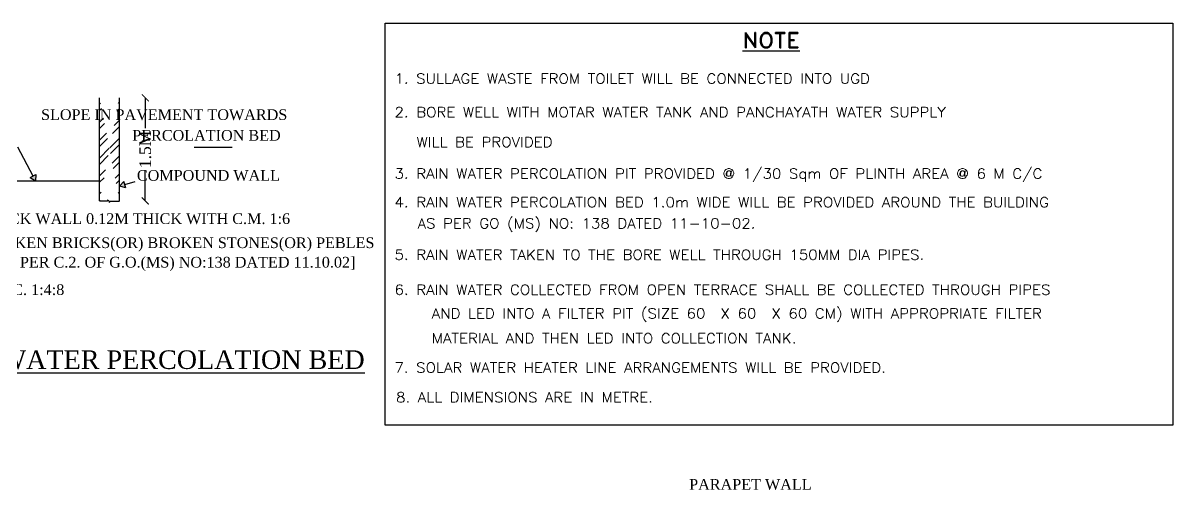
# Model space of a CAD drawing. Header units: metres. Extents: x 0 to 230, y 0 to 91.
# Drawn here: x 34.45 to 59.2, y 57.15 to 67.2 of the extents above; entities that cross this region are included whole.
import ezdxf

# ---------------------------------------------------------------- set-up
doc = ezdxf.new("R2010")
doc.units = ezdxf.units.M
doc.header["$MEASUREMENT"] = 0
doc.header["$PDMODE"] = 33
doc.header["$PDSIZE"] = -3
doc.styles.add('ROMAND', font='romand.shx', dxfattribs={"width": 0.75})
doc.styles.get("Standard").update_dxf_attribs({"font": 'times.ttf', "height": 0.25})
doc.styles.add('STYLE2', font='times.ttf')
doc.dimstyles.get("Standard").update_dxf_attribs({"dimtxt": 0.25, "dimasz": 0.15, "dimexe": 0.18, "dimexo": 0.0625, "dimgap": 0.09, "dimtad": 0, "dimzin": 0, "dimdsep": 46, "dimtxsty": 'Standard', "dimblk": 'OBLIQUE', "dimcen": 0.09, "dimse1": 1, "dimse2": 1, "dimclrt": 256, "dimadec": 0, "dimazin": 0, "dimtfac": 1, "dimtofl": 0, "dimtmove": 0, "dimatfit": 3, "dimfxl": 0, "dimtolj": 1, "dimtzin": 0, "dimarcsym": 0})

# ---------------------------------------------------------------- blocks, each defined once
blk = doc.blocks.new('MVVBJHFD')
blk.add_lwpolyline([(7100.719, -1765.414), (7117.67, -1765.414), (7117.67, -1774.063), (7100.719, -1774.063)], close=True)
at = {"color": 4, "style": 'ROMAND', "width": 1.1}
for s, height, p in [('%%UNOTE', 0.3272, (7108.409, -1765.949)), ('1. SULLAGE WASTE FROM TOILET WILL BE CONNECTED INTO UGD', 0.21505, (7100.922, -1766.717)), ('2. BORE WELL WITH MOTAR WATER TANK AND PANCHAYATH WATER SUPPLY', 0.21505, (7100.922, -1767.439)), ('  WILL BE PROVIDED', 0.21505, (7101.069, -1768.083)), ('3. RAIN WATER PERCOLATION PIT PROVIDED @ 1/30 Sqm OF PLINTH AREA @ 6 M C/C', 0.21505, (7100.922, -1768.761)), ('4. RAIN WATER PERCOLATION BED 1.0m WIDE WILL BE PROVIDED AROUND THE BUILDING ', 0.21505, (7100.922, -1769.376)), ('  AS PER GO (MS) NO: 138 DATED 11-10-02.', 0.21505, (7101.093, -1769.831)), ('5. RAIN WATER TAKEN TO THE BORE WELL THROUGH 150MM DIA PIPES.', 0.21505, (7100.922, -1770.505)), ('6. RAIN WATER COLLECTED FROM OPEN TERRACE SHALL BE COLLECTED THROUGH PIPES', 0.21505, (7100.922, -1771.258)), ('AND LED INTO A FILTER PIT (SIZE 60  X 60  X 60 CM) WITH APPROPRIATE FILTER  ', 0.21505, (7101.722, -1771.769)), ('MATERIAL AND THEN LED INTO COLLECTION TANK.', 0.21505, (7101.722, -1772.303)), ('7. SOLAR WATER HEATER LINE ARRANGEMENTS WILL BE PROVIDED.', 0.21505, (7100.922, -1772.934)), ('8. ALL DIMENSIONS ARE IN METRE.', 0.21505, (7100.955, -1773.572))]:
    blk.add_text(s, height=height, dxfattribs=at).set_placement(p)
blk = doc.blocks.new('_ArchTick')
at = {"color": 0, "linetype": 'ByBlock', "const_width": 0.15}
blk.add_lwpolyline([(-0.5, -0.5), (0.5, 0.5)], dxfattribs=at)
blk = doc.blocks.new('*D148')
at = {"color": 0, "lineweight": -2}
for p, q in [((37.085, 65.59), (37.085, 64.939)), ((37.085, 63.371), (37.085, 64.021))]:
    blk.add_line(p, q, dxfattribs=at)
at = {"layer": 'Defpoints', "color": 0}
for p in [(36.53, 65.59), (36.53, 63.371), (37.085, 63.371)]:
    blk.add_point(p, dxfattribs=at)
at = {"color": 0, "lineweight": -2, "xscale": 0.15, "yscale": 0.15, "zscale": 0.15}
for p, rotation in [((37.085, 65.59), 90), ((37.085, 63.371), 270)]:
    blk.add_blockref('_ArchTick', p, dxfattribs=dict(at, rotation=rotation))
at = {"lineweight": -3, "insert": (37.085, 64.48), "char_height": 0.25, "attachment_point": 5, "rotation": 90}
blk.add_mtext('\\A1;1.5M', dxfattribs=at)
blk = doc.blocks.new('_Oblique')
at = {"color": 0, "linetype": 'ByBlock', "lineweight": -2}
blk.add_line((-0.5, -0.5), (0.5, 0.5), dxfattribs=at)

msp = doc.modelspace()

# ---------------------------------------------------------------- hatches: boundary and pattern name
at = {"lineweight": -3}
h = msp.add_hatch(dxfattribs=at)
h.set_pattern_fill('STEEL', color=2, scale=0.085725, style=0)
h.set_pattern_definition([(45, (3.92598, 63.16112), (-0.192458, 0.192458), []), (45, (3.92598, 63.2972), (-0.192458, 0.192458), [])])
edge = h.paths.add_edge_path()
edge.add_line((36.53, 63.371), (36.53, 65.59))
edge.add_line((36.101, 63.371), (36.101, 65.59))
h = msp.add_hatch(color=1, dxfattribs=at)
h.paths.add_polyline_path([(34.725, 63.8), (34.733, 63.937), (34.606, 63.875)])
h.paths.add_polyline_path([(36.667, 63.656), (36.626, 63.791), (36.531, 63.691)])

# ---------------------------------------------------------------- linework, layer by layer
for p, q in [((36.101, 63.371), (36.101, 65.59)), ((36.53, 63.371), (36.53, 65.59)), ((30.438, 63.8), (36.101, 63.8)), ((36.626, 63.791), (36.531, 63.691)), ((36.667, 63.656), (36.531, 63.691)), ((36.667, 63.656), (36.626, 63.791)), ((36.101, 63.371), (36.274, 63.371)), ((36.274, 63.371), (36.287, 63.392)), ((36.287, 63.392), (36.318, 63.34)), ((36.318, 63.34), (36.321, 63.369)), ((36.321, 63.369), (36.53, 63.369))]:
    msp.add_line(p, q, dxfattribs=at)
at = {"color": 1, "lineweight": -3}
for p, q in [((34.669, 63.906), (34.344, 64.524)), ((38.134, 64.524), (38.955, 64.524)), ((34.606, 63.875), (34.733, 63.937)), ((34.606, 63.875), (34.725, 63.8)), ((34.733, 63.937), (34.725, 63.8)), ((36.647, 63.723), (36.87, 63.786))]:
    msp.add_line(p, q, dxfattribs=at)

# ---------------------------------------------------------------- block references
at = {"lineweight": 25}
msp.add_blockref('MVVBJHFD', (-7058.475, 1832.612), dxfattribs=at)

# ---------------------------------------------------------------- texts
at = {"color": 3, "lineweight": -3}
for s, height, p in [('SLOPE IN PAVEMENT TOWARDS', 0.23, (34.842, 65.112)), (' PERCOLATION BED', 0.23, (36.717, 64.667)), ('COMPOUND WALL', 0.23, (36.904, 63.805)), ('BRICK WALL 0.12M THICK WITH C.M. 1:6', 0.23, (33.572, 62.875)), ('BROKEN BRICKS(OR) BROKEN STONES(OR) PEBLES', 0.23, (33.56, 62.357)), ('[AS PER C.2. OF G.O.(MS) NO:138 DATED 11.10.02]', 0.23, (33.741, 61.938)), ('P.C.C. 1:4:8', 0.23, (33.624, 61.348)), ('%%uSECTION OF RAIN WATER PERCOLATION BED', 0.4, (28.699, 59.757))]:
    msp.add_text(s, height=height, dxfattribs=at).set_placement(p)
at = {"color": 85, "lineweight": -3, "style": 'STYLE2'}
msp.add_text('PARAPET WALL', height=0.23, dxfattribs=at).set_placement((48.786, 57.159))

# ---------------------------------------------------------------- dimensions: what is measured, and where the dimension line sits
at = {"color": 210, "lineweight": -3}
dim = msp.add_aligned_dim(p1=(36.53, 65.59), p2=(36.53, 63.371), distance=0.555, text='1.5M', dimstyle='Standard', override={"dimblk1": 'ArchTick', "dimblk2": 'ArchTick', "dimsah": 1}, dxfattribs=at)
dim.commit()
dim.dimension.update_dxf_attribs({"geometry": '*D148', "text_midpoint": (37.085, 64.48)})

doc.saveas('drawing.dxf')
